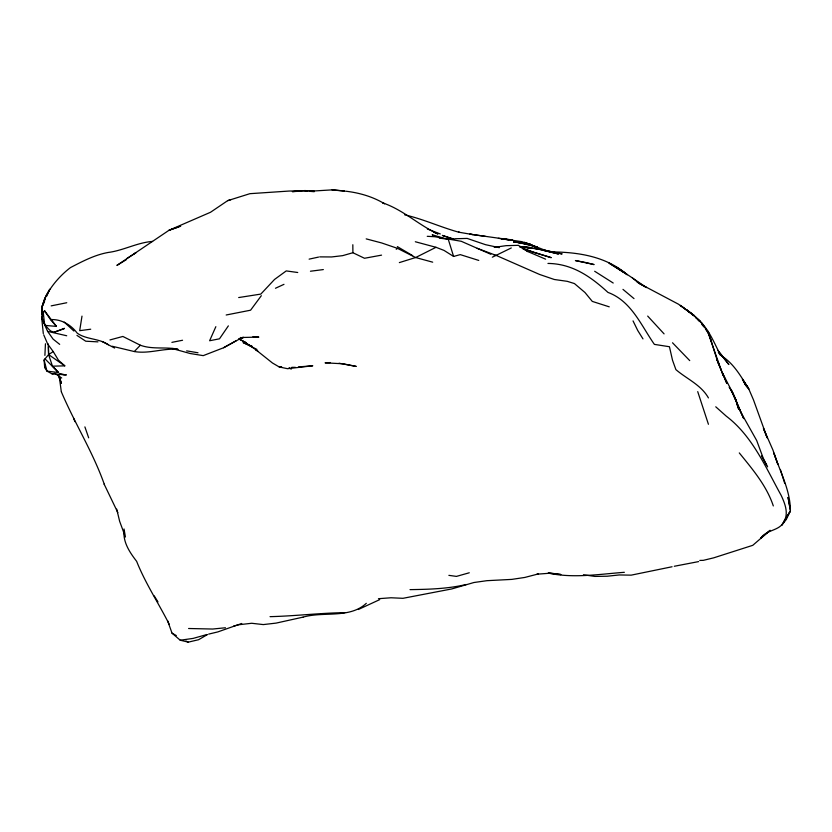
<?xml version="1.0" encoding="UTF-8"?>
<svg xmlns="http://www.w3.org/2000/svg" width="832" height="832" viewBox="0 0 832 832"><rect width="100%" height="100%" fill="white"/><g stroke="black" fill="none" stroke-linecap="round" stroke-linejoin="round"><path stroke-width="1.25" d="M64.178 328.734L54.35 332.145L51.022 331.23C27.966 312.468 53.009 280.675 70.512 267.561C82.493 261.352 94.702 254.894 108.108 252.481C123.365 250.546 137.124 242.58 152.558 241.415M41.704 314.361L42.058 306.654L44.928 298.033L44.179 302.817M44.897 355.389L45.448 343.772M42.858 311.189L42.484 313.581L42.058 306.654L45.854 295.994L49.785 289.203L46.696 296.182M81.994 316.118L79.695 330.678L90.719 329.212M59.966 374.057L66.362 374.92L52.031 373.849L46.987 371.145L44.699 367.546L45.157 365.165M44.626 300.83L42.058 306.654L42.817 316.233M215.852 326.674L209.612 340.756L219.492 338.811L228.363 325.874M699.785 560.435L703.29 560.352L713.71 557.835L752.773 545.324L770.141 530.296L760.708 538.294C766.303 529.412 779.605 531.201 784.035 521.518C788.85 513.167 784.878 503.35 781.165 495.383C765.69 467.366 752.471 436.062 726.274 416.166L715.749 406.796M784.035 521.518L790.4 510.931C790.483 490.693 780.208 471.962 773.885 453.086L777.878 464.37L772.949 450.07L763.433 428.386L767.208 437.882L753.501 399.922L748.821 389.043L742.435 379.226L748.821 389.043C741.187 376.823 733.97 363.605 721.344 355.753M44.585 310.846L43.295 312.832L44.71 325.374L56.441 326.404L44.585 310.846L50.523 319.613L56.441 326.404M261.331 295.682L250.588 310.201L226.179 314.995M44.699 367.546L44.096 359.986L48.599 354.588L53.238 351.603L58.406 360.131L64.782 365.851L52.458 366.184L48.599 354.588L48.235 343.938M112.206 346.247L134.295 351.541L140.348 345.228C152.443 349.7 165.381 346.674 177.84 349.17M366.309 603.325C349.482 618.925 323.648 611.187 303.15 617.105M396.23 249.267L397.519 248.373L415.626 257.535L432.692 262.174M305.063 190.965L307.601 190.83L289.245 191.038L249.912 193.679L227.635 200.668L210.506 212.274L169.031 230.266L116.886 265.418L126.485 259.563M127.036 258.378L135.897 252.803L134.035 253.76M188.24 642.106L180.232 640.224L172.026 633.162L167.586 620.651M207.48 634.556L198.578 639.725L188.115 642.179L185.973 640.983M171.985 348.473L190.143 353.506L203.226 355.638L223.621 347.734L242.362 337.47L258.825 337.106L252.97 336.575M223.621 347.734L236.35 340.6M492.326 257.192L511.316 247.936M358.311 609.513L379.694 599.633M275.475 288.267L283.982 284.336M478.764 260.426L460.262 254.623L453.586 256.443L444.007 250.401L435.999 247.302L415.626 257.535L399.35 262.6M239.616 338.634L242.362 337.47M624.364 572.312C598.936 574.215 573.383 578.521 548.194 573.071L560.882 574.527L550.971 573.144L536.973 574.184L538.47 573.903L524.784 577.45L511.784 579.394L486.886 580.684L473.928 582.514L451.745 588.942L402.969 598.312L391.019 597.771L378.456 598.697M54.35 332.145L64.438 328.318M241.738 623.48L217.828 631.914L208.655 634.109M238.701 339.019L243.506 337.324M180.69 226.252L169.031 230.266L178.485 226.938M227.635 200.668L230.849 199.67M109.959 339.934L122.866 336.45L140.348 345.228M381.555 255.133L364.499 258.274L352.903 252.73L342.711 255.642L331.594 256.953L319.696 256.88M469.279 572.78L456.425 576.399L448.874 575.349M207.012 634.504L193.18 638.394L180.232 640.224M233.667 626.07L238.898 624.728L251.69 623.272L263.307 624.582L276.11 623.106L302.994 617.146M51.168 305.874L66.758 302.734M672.069 566.758L631.186 575.151L619.216 574.954L607.162 576.222L594.911 576.42L583.44 574.756M674.294 566.27L698.61 561.6M309.119 259.137L318.552 257.088M238.68 297.554L260.822 294.091L274.539 279.448L286.239 270.92L297.742 272.501M171.891 342.358L182.562 340.257M466.284 584.48C447.803 588.848 428.906 589.347 410.03 589.628M52.031 373.849L54.85 373.36M494.26 247.364L506.043 245.669L518.367 245.336L527.873 251.597L545.626 259.178M310.45 271.232L323.336 269.578M225.43 627.765L212.711 629.034L188.594 628.503M298.501 366.912L312.79 365.778L287.581 368.701L279.25 366.974L272.449 362.991L255.601 349.565L257.795 351.104L244.858 342.087L239.408 339.227M301.246 191.162L292.354 191.62L304.99 190.549L314.413 191.287M330.294 362.575L325.073 362.835L342.846 363.782L356.221 366.413L339.071 363.23M344.802 612.643C319.81 613.028 294.996 616.065 270.046 616.658M454.854 238.753L467.168 238.42L485.493 244.67L499.294 247.666M527.332 247.707L531.201 247.686L520.031 246.823M520.281 247.177L531.201 247.686M291.793 367.328L295.433 367.359M281.736 367.037L279.25 366.974L281.278 367.11M134.295 351.541C148.918 354.12 163.28 348.015 177.819 349.388M427.242 236.319L434.741 236.714L461.292 241.301L490.849 254.29M97.968 341.869L85.727 341.203L76.95 335.39M240.448 337.834L242.923 337.979L240.417 337.501M494.198 255.351L496.34 255.476L539.604 274.466L554.341 279.5L567.258 281.33L574.434 283.566L584.99 292.521L592.29 301.402L609.242 306.831M520.062 246.834L539.802 249.174L529.88 247.853M314.226 191.693L309.088 191.277L333.008 189.821L344.656 191.058L332.051 189.956M531.606 247.728L519.948 246.522L527.394 247.52M498.399 238.306L521.955 241.665L533.146 246.002M511.098 239.772L512.668 239.949L501.093 238.555L508.362 239.959M52.458 366.184L58.573 372.538L46.987 371.145L44.096 359.986M439.296 238.098L448.282 239.304L453.586 256.443M50.523 319.613C61.381 318.989 70.907 324.761 77.262 333.206C86.362 339.674 99.102 338.26 108.41 344.77M59.602 374.005L64.355 374.65M485.43 236.371L469.81 234.156L509.402 239.72M554.289 252.429L534.352 248.186L558.542 254.01L544.742 250.619L562.13 253.916L550.805 251.919C577.886 252.034 606.06 256.256 627.266 274.747L609.003 263.089L624.166 272.449L616.127 267.051L632.445 277.971L638.986 283.306L646.474 287.57L632.445 277.971M345.602 191.183C359.268 192.754 372.726 196.643 384.571 203.757L382.73 202.894C403.01 209.726 418.694 225.098 437.996 233.99L433.628 232.076M547.955 263.432C572.364 263.713 590.762 276.65 607.953 292.406C631.426 301.08 641.077 325.385 654.389 344.386L669.438 346.726L672.506 360.194L675.896 369.626C686.847 379.007 701.054 384.831 708.438 397.914M186.638 350.865L197.995 352.768M472.524 234.551L458.484 232.149L459.41 232.367C440.887 227.334 423.457 219.118 404.726 214.843M522.974 248.841L551.242 257.66L533.551 252.304L521.893 247.853L527.873 251.597M555.37 252.512L543.036 249.798L547.716 251.295L526.843 243.142L513.604 241.977L526.843 243.142L515.174 241.956L521.134 243.36M42.286 319.478L47.601 331.354L66.706 335.764M435.999 247.302L415.324 241.748M443.019 237.962L432.203 234.79L432.744 235.03M289.016 368.118L291.439 368.846L289.11 368.129M366.194 238.878L381.659 242.954L397.519 248.373M454.106 239.158L442.364 235.425L445.682 236.621M496.34 255.476L477.162 248.3M446.784 236.995L453.378 239.242M427.336 228.987L440.284 233.948M249.174 345.207L252.158 346.445M252.034 346.372L243.069 342.534L256.922 349.409M530.192 244.847L524.42 242.31L527.738 244.015M239.106 339.03L246.345 342.722M102.066 341.484L114.598 348.036M534.914 246.802L529.568 243.932L534.238 246.459M172.026 633.162L176.322 635.565M397.353 246.615L412.651 255.632M613.215 283.026L594.672 271.263M55.827 374.026L61.693 377.998M64.782 365.851L48.599 354.588L48.443 346.861M693.722 315.359L680.358 305.375L694.231 315.63L702.333 323.7L707.72 331.739L723.185 375.679M59.686 344.365L53.102 339.123L47.601 331.354M636.688 281.455L638.986 283.306L678.496 304.21L694.231 315.63L687.149 310.118L693.69 315.796M622.97 289.37L634.005 298.615M695.562 317.418L700.242 321.464L695.583 317.106M64.241 322.109L73.902 331.053M694.522 316.129L702.333 323.7M45.001 358.862L58.573 372.538M672.526 342.784L689.728 360.61M746.106 385.466L747.802 387.296L746.221 385.445M664.082 333.882L647.681 316.077M717.839 350.345L728.863 364.53L721.167 354.775M743.382 381.503L747.094 386.932L744.692 383.978M718.858 351.853L724.703 358.79M53.238 351.603L47.674 343.99L43.722 334.828M718.359 352.591L720.689 355.451C714.043 342.815 708.895 328.744 697.726 319.238L699.265 321.162M701.574 324.043L703.882 326.924M705.422 328.848L708.354 333.372M739.294 452.92C752.492 469.206 766.605 485.69 773.313 505.939M729.186 387.358L732.43 392.34L736.362 401.128L738.764 409.396M169.291 624.406C158.631 603.294 145.444 583.461 136.646 561.35C129.938 552.625 123.271 542.88 123.937 531.326M642.98 338.894L637.749 330.512L633.038 320.902M154.222 595.878L157.966 601.89M730.61 389.272L732.43 392.34L722.29 372.632L726.866 383.5L717.673 361.754M761.509 455.978L766.626 465.202M731.141 390.322L735.394 398.705L731.193 390.239L736.362 401.128L735.509 399.038L738.088 407.472M61.402 391.976C74.724 423.29 93.08 452.4 104.374 484.515M767.624 466.898L763.194 458.089L756.704 440.544L740.667 411.996L732.534 392.642L743.704 418.59M117.822 512.595L104.125 484.11M743.662 418.454L736.809 403.27L738.65 409.282M718.713 363.844L716.872 359.497L721.146 370.126M57.918 374.504L61.402 383.292L59.197 375.96L61.298 391.695M73.653 418.361L74.942 421.668M84.895 426.889L88.67 437.84M697.715 391.622L708.427 424.278M711.62 342.15L708.094 331.302L717.309 360.61M780.437 469.716L784.68 483.205M116.709 509.111L119.652 521.342L125.434 537.025L124.02 528.975M41.6 316.898L43.295 333.58M352.83 244.733L352.903 252.73M790.4 510.931L786.261 519.511L781.716 525.242L790.4 510.931M586.134 262.61L575.39 260.562L594.1 264.576L586.134 262.61M529.474 244.858L518.326 242.445L537.337 247.073L529.474 244.858M790.182 509.215L788.091 497.505L790.182 509.215"/></g></svg>
